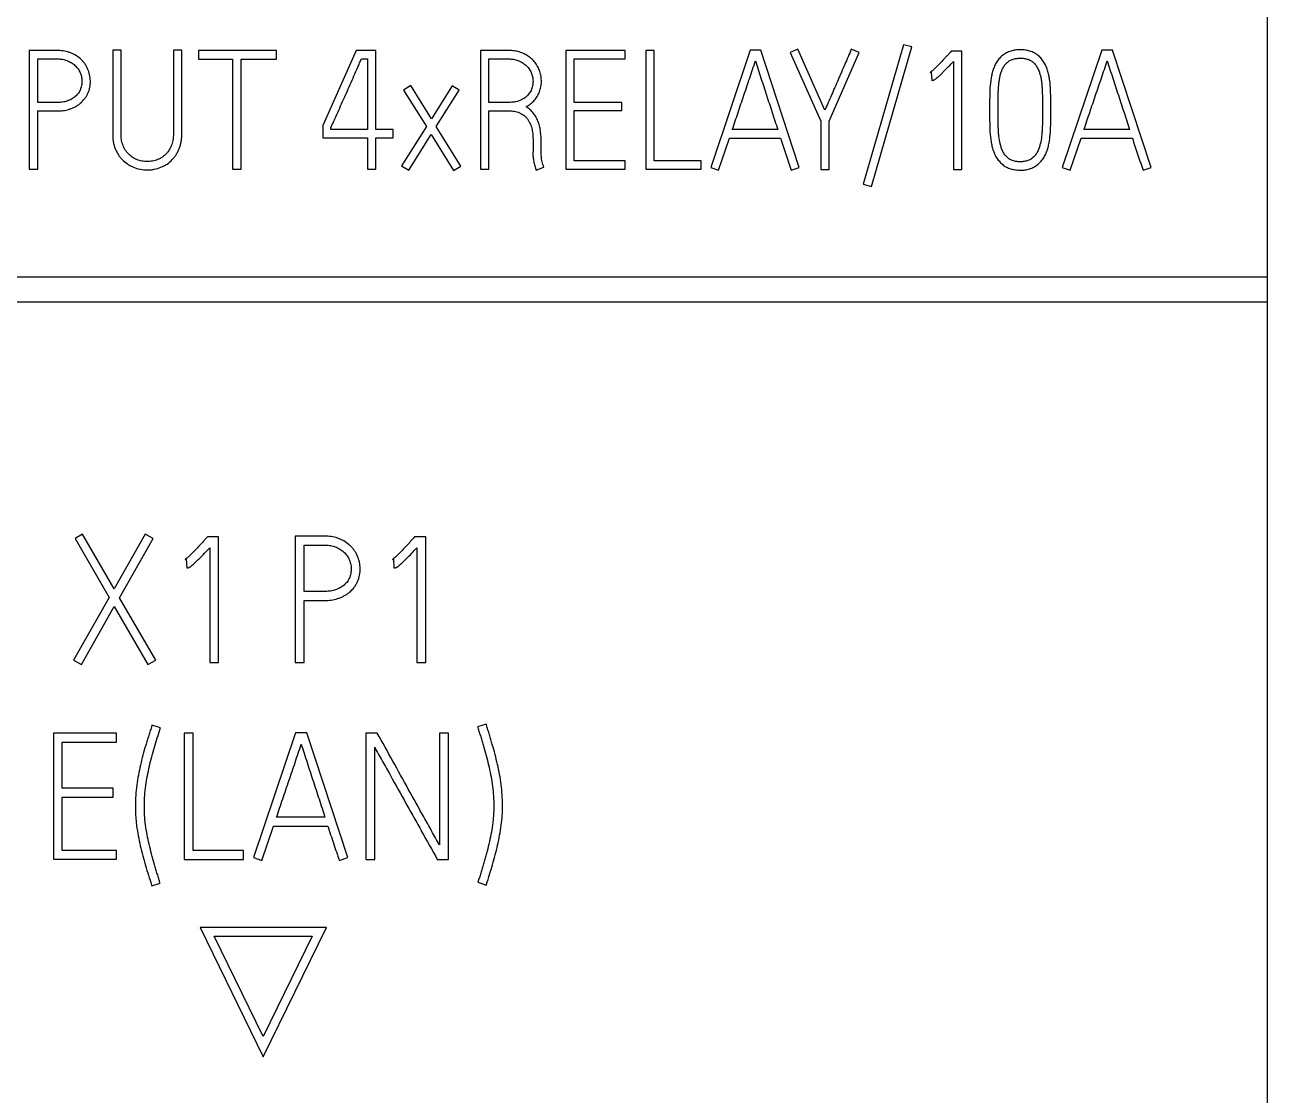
# Model space of a CAD drawing. Extents: x 0 to 420, y 0 to 297.
# Drawn here: x 151.04 to 167.75, y 156.13 to 170.53 of the extents above; entities that cross this region are included whole.
import ezdxf

# ---------------------------------------------------------------- set-up
doc = ezdxf.new("R2010")
doc.units = 0
doc.header["$LTSCALE"] = 23.1
doc.layers.add('10000_FRONT', color=7, linetype='CONTINUOUS')
doc.layers.add('10500_FRONT_LABELING', color=7, linetype='CONTINUOUS')

msp = doc.modelspace()

# ---------------------------------------------------------------- linework, layer by layer
at = {"layer": '10000_FRONT', "color": 7, "linetype": 'CONTINUOUS'}
for p, q in [((167.748, 234.284), (167.748, 144.284)), ((102.948, 167.136), (167.748, 167.136)), ((102.948, 166.803), (167.748, 166.803)), ((153.398, 158.384), (154.248, 156.641)), ((155.098, 158.384), (153.398, 158.384)), ((154.248, 156.641), (155.098, 158.384)), ((154.248, 156.915), (153.59, 158.266)), ((153.59, 158.266), (154.907, 158.266)), ((154.907, 158.266), (154.248, 156.915))]:
    msp.add_line(p, q, dxfattribs=at)
at = {"layer": '10500_FRONT_LABELING', "color": 7, "linetype": 'CONTINUOUS'}
for p, q in [((162.858, 170.261), (162.317, 168.386)), ((162.968, 170.23), (162.858, 170.261)), ((151.102, 170.184), (151.102, 168.584)), ((151.471, 170.184), (151.102, 170.184)), ((152.223, 170.186), (152.223, 169.059)), ((152.336, 170.186), (152.223, 170.186)), ((152.336, 169.059), (152.336, 170.186)), ((153.039, 170.186), (153.039, 169.059)), ((153.153, 170.186), (153.039, 170.186)), ((153.153, 169.059), (153.153, 170.186)), ((153.379, 170.182), (153.379, 170.068)), ((154.424, 170.182), (153.379, 170.182)), ((154.424, 170.068), (154.424, 170.182)), ((155.497, 170.184), (155.048, 169.172)), ((155.761, 170.184), (155.497, 170.184)), ((155.57, 170.073), (155.648, 170.073)), ((155.648, 170.073), (155.648, 169.119)), ((155.761, 169.119), (155.761, 170.184)), ((157.168, 170.184), (157.168, 168.584)), ((157.536, 170.184), (157.168, 170.184)), ((158.317, 170.184), (158.317, 168.588)), ((159.114, 170.184), (158.317, 170.184)), ((159.114, 170.071), (159.114, 170.184)), ((159.391, 170.182), (159.391, 168.584)), ((159.504, 170.182), (159.391, 170.182)), ((159.504, 168.697), (159.504, 170.182)), ((160.796, 170.186), (160.266, 168.608)), ((160.938, 170.186), (160.796, 170.186)), ((161.455, 168.608), (160.938, 170.186)), ((161.436, 170.202), (161.333, 170.155)), ((161.333, 170.155), (161.746, 169.23)), ((161.801, 169.38), (161.436, 170.202)), ((161.859, 169.23), (162.261, 170.155)), ((162.261, 170.155), (162.156, 170.199)), ((162.426, 168.355), (162.968, 170.23)), ((163.501, 170.175), (163.485, 170.157)), ((163.641, 170.175), (163.501, 170.175)), ((163.641, 168.582), (163.641, 170.175)), ((165.526, 170.186), (164.993, 168.608)), ((165.669, 170.186), (165.526, 170.186)), ((166.188, 168.608), (165.669, 170.186)), ((151.215, 169.483), (151.215, 170.071)), ((151.215, 170.071), (151.471, 170.071)), ((153.379, 170.068), (153.836, 170.068)), ((153.836, 170.068), (153.836, 168.584)), ((153.949, 168.584), (153.949, 170.068)), ((153.949, 170.068), (154.424, 170.068)), ((157.281, 169.485), (157.281, 170.071)), ((157.281, 170.071), (157.536, 170.071)), ((158.428, 169.485), (158.428, 170.071)), ((158.428, 170.071), (159.114, 170.071)), ((163.53, 170.037), (163.53, 168.582)), ((163.218, 169.889), (163.231, 169.893)), ((163.231, 169.893), (163.238, 169.78)), ((156.231, 169.711), (156.136, 169.651)), ((156.136, 169.651), (156.442, 169.161)), ((156.509, 169.265), (156.231, 169.711)), ((156.788, 169.707), (156.509, 169.265)), ((156.573, 169.161), (156.881, 169.647)), ((156.881, 169.647), (156.788, 169.707)), ((151.471, 169.483), (151.215, 169.483)), ((157.554, 169.485), (157.281, 169.485)), ((159.072, 169.485), (158.428, 169.485)), ((159.072, 169.374), (159.072, 169.485)), ((151.215, 168.584), (151.215, 169.369)), ((151.215, 169.369), (151.471, 169.369)), ((157.281, 168.584), (157.281, 169.372)), ((157.281, 169.372), (157.549, 169.372)), ((158.428, 168.699), (158.428, 169.374)), ((158.428, 169.374), (159.072, 169.374)), ((164.016, 169.394), (164.016, 169.369)), ((164.13, 169.369), (164.13, 169.394)), ((164.727, 169.394), (164.727, 169.369)), ((164.839, 169.369), (164.839, 169.394)), ((155.048, 169.172), (155.048, 169.008)), ((155.159, 169.119), (155.159, 169.147)), ((155.648, 169.119), (155.159, 169.119)), ((155.996, 169.119), (155.761, 169.119)), ((155.996, 169.008), (155.996, 169.119)), ((156.442, 169.161), (156.109, 168.633)), ((156.904, 168.626), (156.573, 169.161)), ((161.167, 169.119), (160.556, 169.119)), ((161.746, 169.23), (161.746, 168.582)), ((161.859, 168.582), (161.859, 169.23)), ((165.898, 169.119), (165.285, 169.119)), ((155.048, 169.008), (155.648, 169.008)), ((155.648, 169.008), (155.648, 168.584)), ((155.761, 168.584), (155.761, 169.008)), ((155.761, 169.008), (155.996, 169.008)), ((156.205, 168.573), (156.506, 169.054)), ((156.506, 169.054), (156.808, 168.568)), ((157.876, 168.972), (157.876, 168.832)), ((157.987, 168.906), (157.987, 168.95)), ((160.372, 168.573), (160.519, 169.005)), ((160.519, 169.005), (161.204, 169.005)), ((165.1, 168.573), (165.247, 169.005)), ((165.247, 169.005), (165.936, 169.005)), ((157.876, 168.832), (157.873, 168.812)), ((151.102, 168.584), (151.215, 168.584)), ((153.836, 168.584), (153.949, 168.584)), ((155.648, 168.584), (155.761, 168.584)), ((156.109, 168.633), (156.205, 168.573)), ((156.808, 168.568), (156.904, 168.626)), ((157.168, 168.584), (157.281, 168.584)), ((157.918, 168.573), (158.022, 168.613)), ((158.317, 168.588), (159.114, 168.588)), ((159.114, 168.699), (158.428, 168.699)), ((159.114, 168.588), (159.114, 168.699)), ((159.391, 168.584), (160.139, 168.584)), ((160.139, 168.697), (159.504, 168.697)), ((160.139, 168.584), (160.139, 168.697)), ((160.266, 168.608), (160.372, 168.573)), ((161.346, 168.573), (161.455, 168.608)), ((161.746, 168.582), (161.859, 168.582)), ((163.53, 168.582), (163.641, 168.582)), ((164.993, 168.608), (165.1, 168.573)), ((166.079, 168.573), (166.188, 168.608)), ((162.317, 168.386), (162.426, 168.355)), ((151.819, 163.675), (151.717, 163.616)), ((151.717, 163.616), (152.177, 162.821)), ((152.243, 162.939), (151.819, 163.675)), ((152.66, 163.675), (152.243, 162.939)), ((152.314, 162.819), (152.767, 163.616)), ((152.767, 163.616), (152.66, 163.675)), ((153.497, 163.639), (153.481, 163.621)), ((153.646, 163.639), (153.497, 163.639)), ((153.646, 161.946), (153.646, 163.639)), ((154.679, 163.649), (154.679, 161.949)), ((155.07, 163.649), (154.679, 163.649)), ((156.284, 163.639), (156.268, 163.621)), ((156.433, 163.639), (156.284, 163.639)), ((156.433, 161.946), (156.433, 163.639)), ((153.528, 163.493), (153.528, 161.946)), ((154.799, 162.904), (154.799, 163.529)), ((154.799, 163.529), (155.07, 163.529)), ((156.315, 163.493), (156.315, 161.946)), ((153.198, 163.335), (153.212, 163.34)), ((153.212, 163.34), (153.219, 163.22)), ((155.985, 163.335), (155.999, 163.34)), ((155.999, 163.34), (156.006, 163.22)), ((155.07, 162.904), (154.799, 162.904)), ((152.177, 162.821), (151.698, 161.979)), ((152.802, 161.979), (152.314, 162.819)), ((154.799, 161.949), (154.799, 162.783)), ((154.799, 162.783), (155.07, 162.783)), ((151.802, 161.921), (152.245, 162.701)), ((152.245, 162.701), (152.698, 161.921)), ((151.698, 161.979), (151.802, 161.921)), ((152.698, 161.921), (152.802, 161.979)), ((153.528, 161.946), (153.646, 161.946)), ((154.679, 161.949), (154.799, 161.949)), ((156.315, 161.946), (156.433, 161.946)), ((152.751, 161.106), (152.748, 161.097)), ((152.867, 161.071), (152.751, 161.106)), ((152.862, 161.061), (152.867, 161.071)), ((157.246, 161.118), (157.13, 161.083)), ((157.13, 161.083), (157.133, 161.073)), ((157.249, 161.109), (157.246, 161.118)), ((151.426, 160.998), (151.426, 159.303)), ((152.275, 160.998), (151.426, 160.998)), ((152.275, 160.878), (152.275, 160.998)), ((153.186, 160.995), (153.186, 159.298)), ((153.306, 160.995), (153.186, 160.995)), ((153.306, 159.418), (153.306, 160.995)), ((154.683, 161), (154.118, 159.324)), ((154.834, 161), (154.683, 161)), ((155.385, 159.324), (154.834, 161)), ((155.629, 160.998), (155.629, 159.298)), ((155.782, 160.998), (155.629, 160.998)), ((156.617, 160.998), (156.617, 159.494)), ((156.738, 160.998), (156.617, 160.998)), ((156.738, 159.298), (156.738, 160.998)), ((151.545, 160.255), (151.545, 160.878)), ((151.545, 160.878), (152.275, 160.878)), ((155.747, 159.298), (155.747, 160.807)), ((152.23, 160.255), (151.545, 160.255)), ((152.23, 160.137), (152.23, 160.255)), ((151.545, 159.42), (151.545, 160.137)), ((151.545, 160.137), (152.23, 160.137)), ((154.231, 159.286), (154.387, 159.746)), ((154.387, 159.746), (155.118, 159.746)), ((155.078, 159.866), (154.427, 159.866)), ((152.275, 159.42), (151.545, 159.42)), ((152.275, 159.303), (152.275, 159.42)), ((153.983, 159.418), (153.306, 159.418)), ((153.983, 159.298), (153.983, 159.418)), ((151.426, 159.303), (152.275, 159.303)), ((153.186, 159.298), (153.983, 159.298)), ((154.118, 159.324), (154.231, 159.286)), ((155.269, 159.286), (155.385, 159.324)), ((155.629, 159.298), (155.747, 159.298)), ((156.589, 159.298), (156.738, 159.298)), ((152.746, 158.954), (152.748, 158.942)), ((152.748, 158.942), (152.862, 158.98)), ((152.862, 158.98), (152.859, 158.989)), ((157.149, 159.036), (157.133, 158.991)), ((157.133, 158.991), (157.249, 158.954)), ((157.249, 158.954), (157.251, 158.965))]:
    msp.add_line(p, q, dxfattribs=at)
for points, knots in [([(151.471, 169.369), (151.499, 169.369), (151.527, 169.371), (151.583, 169.378), (151.611, 169.384), (151.652, 169.397), (151.666, 169.402), (151.692, 169.412), (151.705, 169.418), (151.729, 169.432), (151.742, 169.439), (151.765, 169.455), (151.777, 169.464), (151.809, 169.491), (151.829, 169.512), (151.855, 169.545), (151.863, 169.557), (151.878, 169.582), (151.884, 169.594), (151.901, 169.633), (151.91, 169.66), (151.921, 169.716), (151.924, 169.745), (151.923, 169.787), (151.922, 169.801), (151.919, 169.83), (151.916, 169.844), (151.907, 169.885), (151.898, 169.912), (151.88, 169.951), (151.874, 169.964), (151.859, 169.988), (151.852, 170), (151.835, 170.023), (151.826, 170.034), (151.807, 170.055), (151.796, 170.065), (151.764, 170.093), (151.741, 170.109), (151.704, 170.13), (151.691, 170.136), (151.665, 170.148), (151.652, 170.153), (151.612, 170.167), (151.584, 170.174), (151.528, 170.182), (151.499, 170.184), (151.471, 170.184)], [0, 0, 0, 0, 0.0625, 0.0625, 0.125, 0.125, 0.15625, 0.15625, 0.1875, 0.1875, 0.21875, 0.21875, 0.25, 0.25, 0.3125, 0.3125, 0.34375, 0.34375, 0.375, 0.375, 0.4375, 0.4375, 0.5, 0.5, 0.53125, 0.53125, 0.5625, 0.5625, 0.625, 0.625, 0.65625, 0.65625, 0.6875, 0.6875, 0.71875, 0.71875, 0.75, 0.75, 0.8125, 0.8125, 0.84375, 0.84375, 0.875, 0.875, 0.9375, 0.9375, 1, 1, 1, 1]), ([(155.159, 169.147), (155.164, 169.157), (155.168, 169.167), (155.177, 169.186), (155.181, 169.195), (155.194, 169.224), (155.203, 169.244), (155.229, 169.301), (155.246, 169.34), (155.28, 169.417), (155.297, 169.456), (155.331, 169.533), (155.349, 169.571), (155.383, 169.648), (155.417, 169.725), (155.451, 169.802), (155.485, 169.88), (155.502, 169.918), (155.528, 169.976), (155.536, 169.996), (155.553, 170.034), (155.562, 170.054), (155.57, 170.073)], [0, 0, 0, 0, 0.03125, 0.03125, 0.0625, 0.0625, 0.125, 0.125, 0.25, 0.25, 0.375, 0.375, 0.5, 0.5, 0.625, 0.75, 0.75, 0.875, 0.875, 0.9375, 0.9375, 1, 1, 1, 1]), ([(157.782, 169.427), (157.803, 169.438), (157.823, 169.45), (157.85, 169.471), (157.859, 169.478), (157.877, 169.493), (157.885, 169.502), (157.908, 169.527), (157.922, 169.546), (157.939, 169.576), (157.944, 169.586), (157.954, 169.607), (157.959, 169.618), (157.971, 169.65), (157.977, 169.672), (157.984, 169.706), (157.986, 169.718), (157.988, 169.741), (157.989, 169.752), (157.989, 169.787), (157.987, 169.81), (157.982, 169.844), (157.98, 169.855), (157.974, 169.878), (157.971, 169.889), (157.96, 169.922), (157.951, 169.943), (157.935, 169.973), (157.929, 169.983), (157.917, 170.003), (157.91, 170.012), (157.889, 170.039), (157.873, 170.056), (157.848, 170.08), (157.839, 170.087), (157.82, 170.101), (157.81, 170.107), (157.781, 170.126), (157.761, 170.136), (157.729, 170.15), (157.718, 170.154), (157.696, 170.162), (157.663, 170.172), (157.629, 170.177), (157.583, 170.183), (157.559, 170.184), (157.536, 170.184)], [0, 0, 0, 0, 0.0625, 0.0625, 0.09375, 0.09375, 0.125, 0.125, 0.1875, 0.1875, 0.21875, 0.21875, 0.25, 0.25, 0.3125, 0.3125, 0.34375, 0.34375, 0.375, 0.375, 0.4375, 0.4375, 0.46875, 0.46875, 0.5, 0.5, 0.5625, 0.5625, 0.59375, 0.59375, 0.625, 0.625, 0.6875, 0.6875, 0.71875, 0.71875, 0.75, 0.75, 0.8125, 0.8125, 0.84375, 0.84375, 0.875, 0.9375, 0.9375, 1, 1, 1, 1]), ([(162.156, 170.199), (162.127, 170.131), (162.097, 170.063), (162.053, 169.96), (162.038, 169.926), (162.016, 169.875), (162.009, 169.858), (161.994, 169.824), (161.987, 169.807), (161.965, 169.755), (161.95, 169.721), (161.919, 169.653), (161.905, 169.619), (161.875, 169.551), (161.86, 169.517), (161.83, 169.449), (161.815, 169.415), (161.801, 169.38)], [0, 0, 0, 0, 0.25, 0.25, 0.375, 0.375, 0.4375, 0.4375, 0.5, 0.5, 0.625, 0.625, 0.75, 0.75, 0.875, 0.875, 1, 1, 1, 1]), ([(163.485, 170.157), (163.475, 170.145), (163.464, 170.134), (163.443, 170.11), (163.432, 170.099), (163.4, 170.064), (163.378, 170.041), (163.334, 169.995), (163.312, 169.972), (163.278, 169.939), (163.267, 169.929), (163.249, 169.913), (163.243, 169.908), (163.231, 169.898), (163.224, 169.893), (163.218, 169.889)], [0, 0, 0, 0, 0.125, 0.125, 0.25, 0.25, 0.5, 0.5, 0.75, 0.75, 0.875, 0.875, 0.9375, 0.9375, 1, 1, 1, 1]), ([(164.839, 169.394), (164.839, 169.436), (164.839, 169.478), (164.838, 169.563), (164.837, 169.605), (164.834, 169.69), (164.831, 169.732), (164.823, 169.795), (164.82, 169.816), (164.812, 169.858), (164.807, 169.878), (164.795, 169.92), (164.788, 169.94), (164.772, 169.98), (164.763, 169.999), (164.746, 170.027), (164.74, 170.036), (164.728, 170.054), (164.721, 170.062), (164.701, 170.087), (164.686, 170.102), (164.661, 170.122), (164.652, 170.129), (164.634, 170.141), (164.625, 170.146), (164.596, 170.161), (164.577, 170.169), (164.545, 170.178), (164.535, 170.181), (164.514, 170.186), (164.503, 170.187), (164.471, 170.191), (164.45, 170.193), (164.407, 170.193), (164.385, 170.191), (164.343, 170.186), (164.322, 170.182), (164.281, 170.169), (164.261, 170.161), (164.223, 170.141), (164.205, 170.129), (164.18, 170.109), (164.172, 170.101), (164.156, 170.086), (164.149, 170.078), (164.135, 170.062), (164.129, 170.053), (164.116, 170.036), (164.11, 170.027), (164.094, 169.999), (164.085, 169.98), (164.069, 169.94), (164.062, 169.92), (164.05, 169.879), (164.045, 169.858), (164.037, 169.816), (164.033, 169.795), (164.025, 169.732), (164.021, 169.69), (164.018, 169.606), (164.017, 169.563), (164.016, 169.479), (164.016, 169.436), (164.016, 169.394)], [0, 0, 0, 0, 0.0625, 0.0625, 0.125, 0.125, 0.1875, 0.1875, 0.21875, 0.21875, 0.25, 0.25, 0.28125, 0.28125, 0.3125, 0.3125, 0.328125, 0.328125, 0.34375, 0.34375, 0.375, 0.375, 0.390625, 0.390625, 0.40625, 0.40625, 0.4375, 0.4375, 0.453125, 0.453125, 0.46875, 0.46875, 0.5, 0.5, 0.53125, 0.53125, 0.5625, 0.5625, 0.59375, 0.59375, 0.625, 0.625, 0.640625, 0.640625, 0.65625, 0.65625, 0.671875, 0.671875, 0.6875, 0.6875, 0.71875, 0.71875, 0.75, 0.75, 0.78125, 0.78125, 0.8125, 0.8125, 0.875, 0.875, 0.9375, 0.9375, 1, 1, 1, 1]), ([(164.13, 169.394), (164.13, 169.429), (164.13, 169.464), (164.131, 169.534), (164.131, 169.569), (164.133, 169.622), (164.133, 169.639), (164.135, 169.674), (164.137, 169.692), (164.14, 169.727), (164.141, 169.744), (164.146, 169.779), (164.148, 169.796), (164.155, 169.831), (164.159, 169.848), (164.168, 169.881), (164.173, 169.898), (164.183, 169.922), (164.187, 169.93), (164.194, 169.946), (164.199, 169.954), (164.213, 169.977), (164.223, 169.991), (164.241, 170.011), (164.247, 170.017), (164.261, 170.029), (164.267, 170.034), (164.282, 170.044), (164.289, 170.049), (164.305, 170.057), (164.313, 170.06), (164.339, 170.069), (164.356, 170.073), (164.391, 170.078), (164.409, 170.079), (164.444, 170.08), (164.462, 170.079), (164.488, 170.075), (164.496, 170.074), (164.514, 170.07), (164.522, 170.067), (164.548, 170.059), (164.564, 170.051), (164.586, 170.037), (164.594, 170.031), (164.607, 170.02), (164.613, 170.013), (164.625, 170), (164.631, 169.993), (164.641, 169.979), (164.646, 169.971), (164.66, 169.949), (164.668, 169.933), (164.679, 169.908), (164.682, 169.9), (164.688, 169.883), (164.69, 169.875), (164.698, 169.849), (164.702, 169.832), (164.709, 169.798), (164.711, 169.78), (164.716, 169.746), (164.717, 169.728), (164.72, 169.693), (164.722, 169.676), (164.724, 169.641), (164.724, 169.623), (164.726, 169.57), (164.726, 169.535), (164.727, 169.464), (164.727, 169.429), (164.727, 169.394)], [0, 0, 0, 0, 0.0625, 0.0625, 0.125, 0.125, 0.15625, 0.15625, 0.1875, 0.1875, 0.21875, 0.21875, 0.25, 0.25, 0.28125, 0.28125, 0.3125, 0.3125, 0.328125, 0.328125, 0.34375, 0.34375, 0.375, 0.375, 0.390625, 0.390625, 0.40625, 0.40625, 0.421875, 0.421875, 0.4375, 0.4375, 0.46875, 0.46875, 0.5, 0.5, 0.53125, 0.53125, 0.546875, 0.546875, 0.5625, 0.5625, 0.59375, 0.59375, 0.609375, 0.609375, 0.625, 0.625, 0.640625, 0.640625, 0.65625, 0.65625, 0.6875, 0.6875, 0.703125, 0.703125, 0.71875, 0.71875, 0.75, 0.75, 0.78125, 0.78125, 0.8125, 0.8125, 0.84375, 0.84375, 0.875, 0.875, 0.9375, 0.9375, 1, 1, 1, 1]), ([(151.471, 170.071), (151.492, 170.071), (151.513, 170.069), (151.554, 170.064), (151.574, 170.059), (151.615, 170.046), (151.634, 170.038), (151.661, 170.023), (151.67, 170.017), (151.688, 170.006), (151.696, 169.999), (151.72, 169.979), (151.735, 169.964), (151.754, 169.94), (151.76, 169.931), (151.772, 169.913), (151.777, 169.904), (151.79, 169.876), (151.797, 169.856), (151.804, 169.825), (151.806, 169.815), (151.809, 169.794), (151.81, 169.784), (151.81, 169.763), (151.81, 169.752), (151.808, 169.731), (151.807, 169.721), (151.8, 169.69), (151.794, 169.67), (151.781, 169.642), (151.776, 169.632), (151.765, 169.614), (151.759, 169.606), (151.746, 169.59), (151.739, 169.582), (151.724, 169.567), (151.716, 169.56), (151.691, 169.541), (151.673, 169.53), (151.645, 169.516), (151.635, 169.512), (151.615, 169.504), (151.605, 169.501), (151.585, 169.495), (151.575, 169.493), (151.555, 169.489), (151.544, 169.487), (151.513, 169.484), (151.492, 169.483), (151.471, 169.483)], [0, 0, 0, 0, 0.0625, 0.0625, 0.125, 0.125, 0.1875, 0.1875, 0.21875, 0.21875, 0.25, 0.25, 0.3125, 0.3125, 0.34375, 0.34375, 0.375, 0.375, 0.4375, 0.4375, 0.46875, 0.46875, 0.5, 0.5, 0.53125, 0.53125, 0.5625, 0.5625, 0.625, 0.625, 0.65625, 0.65625, 0.6875, 0.6875, 0.71875, 0.71875, 0.75, 0.75, 0.8125, 0.8125, 0.84375, 0.84375, 0.875, 0.875, 0.90625, 0.90625, 0.9375, 0.9375, 1, 1, 1, 1]), ([(157.536, 170.071), (157.557, 170.071), (157.577, 170.069), (157.618, 170.064), (157.638, 170.06), (157.678, 170.047), (157.697, 170.039), (157.733, 170.02), (157.75, 170.009), (157.774, 169.99), (157.782, 169.983), (157.797, 169.968), (157.811, 169.953), (157.823, 169.937), (157.835, 169.92), (157.84, 169.91), (157.854, 169.883), (157.861, 169.863), (157.869, 169.833), (157.871, 169.823), (157.874, 169.803), (157.875, 169.792), (157.876, 169.772), (157.876, 169.762), (157.875, 169.741), (157.873, 169.731), (157.868, 169.7), (157.863, 169.68), (157.852, 169.651), (157.847, 169.642), (157.837, 169.624), (157.832, 169.615), (157.814, 169.59), (157.8, 169.575), (157.769, 169.547), (157.752, 169.536), (157.724, 169.521), (157.715, 169.517), (157.696, 169.509), (157.686, 169.505), (157.657, 169.496), (157.637, 169.491), (157.595, 169.486), (157.575, 169.485), (157.554, 169.485)], [0, 0, 0, 0, 0.0625, 0.0625, 0.125, 0.125, 0.1875, 0.1875, 0.25, 0.25, 0.28125, 0.28125, 0.3125, 0.34375, 0.34375, 0.375, 0.375, 0.4375, 0.4375, 0.46875, 0.46875, 0.5, 0.5, 0.53125, 0.53125, 0.5625, 0.5625, 0.625, 0.625, 0.65625, 0.65625, 0.6875, 0.6875, 0.75, 0.75, 0.8125, 0.8125, 0.84375, 0.84375, 0.875, 0.875, 0.9375, 0.9375, 1, 1, 1, 1]), ([(160.556, 169.119), (160.582, 169.196), (160.608, 169.273), (160.66, 169.427), (160.685, 169.504), (160.738, 169.658), (160.764, 169.735), (160.803, 169.851), (160.816, 169.89), (160.842, 169.967), (160.854, 170.005), (160.867, 170.044)], [0, 0, 0, 0, 0.25, 0.25, 0.5, 0.5, 0.75, 0.75, 0.875, 0.875, 1, 1, 1, 1]), ([(160.867, 170.044), (160.88, 170.006), (160.892, 169.967), (160.917, 169.89), (160.929, 169.851), (160.966, 169.735), (160.991, 169.658), (161.041, 169.504), (161.067, 169.427), (161.117, 169.273), (161.142, 169.196), (161.167, 169.119)], [0, 0, 0, 0, 0.125, 0.125, 0.25, 0.25, 0.5, 0.5, 0.75, 0.75, 1, 1, 1, 1]), ([(163.238, 169.78), (163.242, 169.78), (163.246, 169.781), (163.254, 169.782), (163.258, 169.783), (163.266, 169.786), (163.27, 169.788), (163.277, 169.792), (163.28, 169.794), (163.29, 169.801), (163.297, 169.806), (163.31, 169.817), (163.316, 169.822), (163.334, 169.838), (163.346, 169.849), (163.37, 169.872), (163.382, 169.883), (163.417, 169.918), (163.44, 169.942), (163.485, 169.989), (163.507, 170.013), (163.53, 170.037)], [0, 0, 0, 0, 0.03125, 0.03125, 0.0625, 0.0625, 0.09375, 0.09375, 0.125, 0.125, 0.1875, 0.1875, 0.25, 0.25, 0.375, 0.375, 0.5, 0.5, 0.75, 0.75, 1, 1, 1, 1]), ([(165.285, 169.119), (165.311, 169.196), (165.337, 169.273), (165.389, 169.427), (165.415, 169.504), (165.467, 169.658), (165.494, 169.735), (165.533, 169.851), (165.546, 169.89), (165.572, 169.967), (165.584, 170.005), (165.597, 170.044)], [0, 0, 0, 0, 0.25, 0.25, 0.5, 0.5, 0.75, 0.75, 0.875, 0.875, 1, 1, 1, 1]), ([(165.597, 170.044), (165.61, 170.006), (165.622, 169.967), (165.647, 169.89), (165.659, 169.851), (165.697, 169.735), (165.722, 169.658), (165.773, 169.504), (165.798, 169.427), (165.849, 169.273), (165.874, 169.196), (165.898, 169.119)], [0, 0, 0, 0, 0.125, 0.125, 0.25, 0.25, 0.5, 0.5, 0.75, 0.75, 1, 1, 1, 1]), ([(157.987, 168.95), (157.987, 168.995), (157.984, 169.041), (157.976, 169.108), (157.972, 169.131), (157.963, 169.175), (157.956, 169.197), (157.945, 169.228), (157.94, 169.239), (157.931, 169.26), (157.926, 169.27), (157.909, 169.299), (157.897, 169.318), (157.876, 169.345), (157.869, 169.354), (157.853, 169.371), (157.845, 169.379), (157.82, 169.402), (157.802, 169.416), (157.782, 169.427)], [0, 0, 0, 0, 0.25, 0.25, 0.375, 0.375, 0.5, 0.5, 0.5625, 0.5625, 0.625, 0.625, 0.75, 0.75, 0.8125, 0.8125, 0.875, 0.875, 1, 1, 1, 1]), ([(157.549, 169.372), (157.574, 169.372), (157.598, 169.37), (157.634, 169.364), (157.646, 169.361), (157.67, 169.354), (157.682, 169.35), (157.716, 169.335), (157.737, 169.323), (157.766, 169.3), (157.775, 169.291), (157.792, 169.274), (157.8, 169.264), (157.814, 169.244), (157.82, 169.233), (157.832, 169.212), (157.837, 169.201), (157.846, 169.178), (157.85, 169.166), (157.857, 169.143), (157.86, 169.131), (157.867, 169.095), (157.871, 169.07), (157.875, 169.021), (157.876, 168.997), (157.876, 168.972)], [0, 0, 0, 0, 0.125, 0.125, 0.1875, 0.1875, 0.25, 0.25, 0.375, 0.375, 0.4375, 0.4375, 0.5, 0.5, 0.5625, 0.5625, 0.625, 0.625, 0.6875, 0.6875, 0.75, 0.75, 0.875, 0.875, 1, 1, 1, 1]), ([(164.016, 169.369), (164.016, 169.327), (164.016, 169.285), (164.017, 169.201), (164.018, 169.159), (164.021, 169.075), (164.025, 169.033), (164.033, 168.97), (164.037, 168.949), (164.045, 168.908), (164.05, 168.887), (164.062, 168.846), (164.069, 168.826), (164.085, 168.786), (164.094, 168.767), (164.11, 168.739), (164.116, 168.73), (164.129, 168.713), (164.136, 168.705), (164.15, 168.689), (164.157, 168.681), (164.172, 168.666), (164.18, 168.659), (164.196, 168.645), (164.205, 168.638), (164.222, 168.626), (164.232, 168.62), (164.26, 168.605), (164.279, 168.597), (164.321, 168.584), (164.341, 168.58), (164.384, 168.574), (164.405, 168.573), (164.437, 168.573), (164.448, 168.573), (164.469, 168.574), (164.48, 168.575), (164.511, 168.579), (164.532, 168.583), (164.563, 168.593), (164.573, 168.596), (164.593, 168.604), (164.602, 168.609), (164.631, 168.624), (164.648, 168.636), (164.673, 168.657), (164.681, 168.664), (164.696, 168.679), (164.703, 168.687), (164.724, 168.711), (164.737, 168.729), (164.759, 168.766), (164.768, 168.785), (164.785, 168.824), (164.792, 168.844), (164.801, 168.874), (164.804, 168.885), (164.809, 168.905), (164.811, 168.916), (164.818, 168.947), (164.821, 168.968), (164.83, 169.031), (164.834, 169.073), (164.837, 169.158), (164.838, 169.2), (164.839, 169.285), (164.839, 169.327), (164.839, 169.369)], [0, 0, 0, 0, 0.0625, 0.0625, 0.125, 0.125, 0.1875, 0.1875, 0.21875, 0.21875, 0.25, 0.25, 0.28125, 0.28125, 0.3125, 0.3125, 0.328125, 0.328125, 0.34375, 0.34375, 0.359375, 0.359375, 0.375, 0.375, 0.390625, 0.390625, 0.40625, 0.40625, 0.4375, 0.4375, 0.46875, 0.46875, 0.5, 0.5, 0.515625, 0.515625, 0.53125, 0.53125, 0.5625, 0.5625, 0.578125, 0.578125, 0.59375, 0.59375, 0.625, 0.625, 0.640625, 0.640625, 0.65625, 0.65625, 0.6875, 0.6875, 0.71875, 0.71875, 0.75, 0.75, 0.765625, 0.765625, 0.78125, 0.78125, 0.8125, 0.8125, 0.875, 0.875, 0.9375, 0.9375, 1, 1, 1, 1]), ([(164.727, 169.369), (164.727, 169.334), (164.727, 169.299), (164.726, 169.229), (164.726, 169.194), (164.724, 169.141), (164.723, 169.124), (164.721, 169.089), (164.72, 169.071), (164.715, 169.019), (164.71, 168.984), (164.699, 168.933), (164.695, 168.916), (164.685, 168.882), (164.68, 168.865), (164.67, 168.841), (164.666, 168.833), (164.658, 168.817), (164.654, 168.809), (164.645, 168.795), (164.64, 168.787), (164.63, 168.773), (164.624, 168.766), (164.612, 168.753), (164.606, 168.747), (164.593, 168.735), (164.586, 168.73), (164.571, 168.72), (164.564, 168.716), (164.548, 168.708), (164.54, 168.704), (164.515, 168.696), (164.498, 168.692), (164.471, 168.688), (164.463, 168.687), (164.445, 168.686), (164.436, 168.686), (164.41, 168.686), (164.384, 168.687), (164.358, 168.692), (164.341, 168.696), (164.332, 168.699), (164.307, 168.707), (164.291, 168.715), (164.269, 168.73), (164.262, 168.735), (164.249, 168.747), (164.243, 168.753), (164.231, 168.766), (164.225, 168.773), (164.215, 168.787), (164.21, 168.795), (164.197, 168.817), (164.189, 168.833), (164.179, 168.858), (164.176, 168.866), (164.171, 168.883), (164.168, 168.891), (164.161, 168.917), (164.157, 168.934), (164.147, 168.985), (164.142, 169.02), (164.137, 169.072), (164.136, 169.089), (164.134, 169.124), (164.133, 169.142), (164.131, 169.194), (164.131, 169.229), (164.13, 169.299), (164.13, 169.334), (164.13, 169.369)], [0, 0, 0, 0, 0.0625, 0.0625, 0.125, 0.125, 0.15625, 0.15625, 0.1875, 0.1875, 0.25, 0.25, 0.28125, 0.28125, 0.3125, 0.3125, 0.328125, 0.328125, 0.34375, 0.34375, 0.359375, 0.359375, 0.375, 0.375, 0.390625, 0.390625, 0.40625, 0.40625, 0.421875, 0.421875, 0.4375, 0.4375, 0.46875, 0.46875, 0.484375, 0.484375, 0.5, 0.5, 0.53125, 0.546875, 0.546875, 0.5625, 0.5625, 0.59375, 0.59375, 0.609375, 0.609375, 0.625, 0.625, 0.640625, 0.640625, 0.65625, 0.65625, 0.6875, 0.6875, 0.703125, 0.703125, 0.71875, 0.71875, 0.75, 0.75, 0.8125, 0.8125, 0.84375, 0.84375, 0.875, 0.875, 0.9375, 0.9375, 1, 1, 1, 1]), ([(152.223, 169.059), (152.223, 169.027), (152.225, 168.996), (152.232, 168.95), (152.235, 168.935), (152.241, 168.912), (152.243, 168.904), (152.247, 168.889), (152.25, 168.882), (152.263, 168.845), (152.277, 168.817), (152.301, 168.778), (152.31, 168.765), (152.329, 168.74), (152.34, 168.728), (152.372, 168.694), (152.396, 168.674), (152.435, 168.647), (152.448, 168.639), (152.476, 168.624), (152.49, 168.618), (152.534, 168.6), (152.564, 168.591), (152.626, 168.578), (152.657, 168.575), (152.703, 168.575), (152.719, 168.576), (152.75, 168.579), (152.766, 168.581), (152.812, 168.59), (152.842, 168.599), (152.885, 168.617), (152.9, 168.623), (152.927, 168.638), (152.941, 168.646), (152.979, 168.673), (153.003, 168.693), (153.03, 168.721), (153.036, 168.727), (153.046, 168.739), (153.051, 168.745), (153.065, 168.764), (153.074, 168.777), (153.09, 168.803), (153.098, 168.817), (153.111, 168.845), (153.118, 168.86), (153.128, 168.889), (153.133, 168.904), (153.14, 168.934), (153.144, 168.949), (153.148, 168.98), (153.15, 168.996), (153.152, 169.027), (153.153, 169.043), (153.153, 169.059)], [0, 0, 0, 0, 0.0625, 0.0625, 0.09375, 0.09375, 0.109375, 0.109375, 0.125, 0.125, 0.1875, 0.1875, 0.21875, 0.21875, 0.25, 0.25, 0.3125, 0.3125, 0.34375, 0.34375, 0.375, 0.375, 0.4375, 0.4375, 0.5, 0.5, 0.53125, 0.53125, 0.5625, 0.5625, 0.625, 0.625, 0.65625, 0.65625, 0.6875, 0.6875, 0.75, 0.75, 0.765625, 0.765625, 0.78125, 0.78125, 0.8125, 0.8125, 0.84375, 0.84375, 0.875, 0.875, 0.90625, 0.90625, 0.9375, 0.9375, 0.96875, 0.96875, 1, 1, 1, 1]), ([(153.039, 169.059), (153.039, 169.035), (153.038, 169.011), (153.031, 168.964), (153.026, 168.941), (153.014, 168.907), (153.01, 168.896), (153, 168.875), (152.994, 168.864), (152.982, 168.843), (152.976, 168.833), (152.961, 168.814), (152.954, 168.805), (152.929, 168.778), (152.911, 168.763), (152.882, 168.743), (152.871, 168.736), (152.85, 168.725), (152.839, 168.72), (152.806, 168.707), (152.783, 168.7), (152.736, 168.69), (152.712, 168.688), (152.676, 168.688), (152.664, 168.689), (152.641, 168.691), (152.629, 168.693), (152.593, 168.7), (152.57, 168.706), (152.537, 168.72), (152.526, 168.725), (152.505, 168.736), (152.495, 168.742), (152.465, 168.762), (152.447, 168.778), (152.423, 168.804), (152.415, 168.813), (152.401, 168.832), (152.394, 168.842), (152.382, 168.863), (152.376, 168.873), (152.366, 168.895), (152.362, 168.906), (152.35, 168.94), (152.344, 168.963), (152.339, 168.999), (152.338, 169.011), (152.336, 169.035), (152.336, 169.047), (152.336, 169.059)], [0, 0, 0, 0, 0.0625, 0.0625, 0.125, 0.125, 0.15625, 0.15625, 0.1875, 0.1875, 0.21875, 0.21875, 0.25, 0.25, 0.3125, 0.3125, 0.34375, 0.34375, 0.375, 0.375, 0.4375, 0.4375, 0.5, 0.5, 0.53125, 0.53125, 0.5625, 0.5625, 0.625, 0.625, 0.65625, 0.65625, 0.6875, 0.6875, 0.75, 0.75, 0.78125, 0.78125, 0.8125, 0.8125, 0.84375, 0.84375, 0.875, 0.875, 0.9375, 0.9375, 0.96875, 0.96875, 1, 1, 1, 1]), ([(158.022, 168.613), (158.013, 168.636), (158.005, 168.659), (157.996, 168.696), (157.994, 168.708), (157.99, 168.732), (157.989, 168.745), (157.987, 168.769), (157.986, 168.782), (157.985, 168.807), (157.984, 168.819), (157.984, 168.837), (157.984, 168.844), (157.984, 168.856), (157.984, 168.862), (157.984, 168.875), (157.985, 168.881), (157.985, 168.893), (157.986, 168.899), (157.987, 168.906)], [0, 0, 0, 0, 0.25, 0.25, 0.375, 0.375, 0.5, 0.5, 0.625, 0.625, 0.75, 0.75, 0.8125, 0.8125, 0.875, 0.875, 0.9375, 0.9375, 1, 1, 1, 1]), ([(161.204, 169.005), (161.216, 168.969), (161.227, 168.933), (161.25, 168.861), (161.262, 168.825), (161.286, 168.753), (161.298, 168.717), (161.317, 168.663), (161.323, 168.645), (161.335, 168.609), (161.341, 168.591), (161.346, 168.573)], [0, 0, 0, 0, 0.25, 0.25, 0.5, 0.5, 0.75, 0.75, 0.875, 0.875, 1, 1, 1, 1]), ([(165.936, 169.005), (165.947, 168.969), (165.959, 168.933), (165.982, 168.861), (165.994, 168.825), (166.018, 168.753), (166.03, 168.717), (166.049, 168.663), (166.056, 168.645), (166.068, 168.609), (166.073, 168.591), (166.079, 168.573)], [0, 0, 0, 0, 0.25, 0.25, 0.5, 0.5, 0.75, 0.75, 0.875, 0.875, 1, 1, 1, 1]), ([(157.873, 168.812), (157.873, 168.792), (157.875, 168.772), (157.879, 168.731), (157.882, 168.711), (157.889, 168.67), (157.894, 168.651), (157.905, 168.611), (157.911, 168.592), (157.918, 168.573)], [0, 0, 0, 0, 0.25, 0.25, 0.5, 0.5, 0.75, 0.75, 1, 1, 1, 1]), ([(153.481, 163.621), (153.47, 163.608), (153.459, 163.596), (153.436, 163.571), (153.425, 163.558), (153.391, 163.521), (153.368, 163.497), (153.321, 163.448), (153.298, 163.424), (153.262, 163.389), (153.25, 163.378), (153.231, 163.361), (153.225, 163.356), (153.212, 163.345), (153.205, 163.34), (153.198, 163.335)], [0, 0, 0, 0, 0.125, 0.125, 0.25, 0.25, 0.5, 0.5, 0.75, 0.75, 0.875, 0.875, 0.9375, 0.9375, 1, 1, 1, 1]), ([(155.07, 162.783), (155.101, 162.783), (155.131, 162.785), (155.19, 162.793), (155.22, 162.799), (155.263, 162.813), (155.277, 162.818), (155.305, 162.829), (155.319, 162.836), (155.345, 162.85), (155.358, 162.858), (155.383, 162.875), (155.395, 162.884), (155.43, 162.913), (155.451, 162.935), (155.479, 162.971), (155.487, 162.983), (155.503, 163.009), (155.51, 163.023), (155.528, 163.064), (155.537, 163.093), (155.549, 163.152), (155.552, 163.182), (155.551, 163.227), (155.55, 163.242), (155.546, 163.273), (155.544, 163.287), (155.534, 163.331), (155.524, 163.36), (155.506, 163.402), (155.499, 163.415), (155.483, 163.441), (155.467, 163.466), (155.448, 163.489), (155.427, 163.511), (155.416, 163.522), (155.382, 163.552), (155.358, 163.569), (155.318, 163.591), (155.305, 163.598), (155.277, 163.611), (155.263, 163.616), (155.22, 163.631), (155.191, 163.638), (155.131, 163.647), (155.101, 163.649), (155.07, 163.649)], [0, 0, 0, 0, 0.0625, 0.0625, 0.125, 0.125, 0.15625, 0.15625, 0.1875, 0.1875, 0.21875, 0.21875, 0.25, 0.25, 0.3125, 0.3125, 0.34375, 0.34375, 0.375, 0.375, 0.4375, 0.4375, 0.5, 0.5, 0.53125, 0.53125, 0.5625, 0.5625, 0.625, 0.625, 0.65625, 0.65625, 0.6875, 0.71875, 0.71875, 0.75, 0.75, 0.8125, 0.8125, 0.84375, 0.84375, 0.875, 0.875, 0.9375, 0.9375, 1, 1, 1, 1]), ([(156.268, 163.621), (156.257, 163.608), (156.245, 163.596), (156.223, 163.571), (156.212, 163.558), (156.177, 163.521), (156.155, 163.497), (156.108, 163.448), (156.085, 163.424), (156.049, 163.389), (156.037, 163.378), (156.018, 163.361), (156.012, 163.356), (155.999, 163.345), (155.992, 163.34), (155.985, 163.335)], [0, 0, 0, 0, 0.125, 0.125, 0.25, 0.25, 0.5, 0.5, 0.75, 0.75, 0.875, 0.875, 0.9375, 0.9375, 1, 1, 1, 1]), ([(153.219, 163.22), (153.224, 163.22), (153.228, 163.22), (153.237, 163.222), (153.241, 163.223), (153.249, 163.226), (153.253, 163.228), (153.261, 163.233), (153.264, 163.235), (153.275, 163.242), (153.282, 163.248), (153.295, 163.259), (153.302, 163.264), (153.322, 163.282), (153.334, 163.293), (153.359, 163.318), (153.372, 163.33), (153.409, 163.367), (153.433, 163.392), (153.481, 163.442), (153.504, 163.468), (153.528, 163.493)], [0, 0, 0, 0, 0.03125, 0.03125, 0.0625, 0.0625, 0.09375, 0.09375, 0.125, 0.125, 0.1875, 0.1875, 0.25, 0.25, 0.375, 0.375, 0.5, 0.5, 0.75, 0.75, 1, 1, 1, 1]), ([(155.07, 163.529), (155.093, 163.529), (155.115, 163.527), (155.159, 163.521), (155.181, 163.517), (155.223, 163.503), (155.244, 163.494), (155.273, 163.478), (155.282, 163.472), (155.301, 163.459), (155.31, 163.453), (155.336, 163.431), (155.351, 163.415), (155.372, 163.389), (155.378, 163.38), (155.39, 163.361), (155.396, 163.351), (155.41, 163.321), (155.417, 163.3), (155.425, 163.268), (155.427, 163.257), (155.43, 163.235), (155.431, 163.224), (155.431, 163.202), (155.431, 163.19), (155.429, 163.168), (155.427, 163.157), (155.42, 163.124), (155.414, 163.103), (155.4, 163.073), (155.395, 163.063), (155.383, 163.044), (155.377, 163.035), (155.363, 163.018), (155.355, 163.009), (155.339, 162.994), (155.331, 162.986), (155.304, 162.966), (155.285, 162.954), (155.255, 162.939), (155.245, 162.935), (155.224, 162.927), (155.214, 162.923), (155.192, 162.917), (155.181, 162.915), (155.159, 162.91), (155.148, 162.909), (155.115, 162.905), (155.093, 162.904), (155.07, 162.904)], [0, 0, 0, 0, 0.0625, 0.0625, 0.125, 0.125, 0.1875, 0.1875, 0.21875, 0.21875, 0.25, 0.25, 0.3125, 0.3125, 0.34375, 0.34375, 0.375, 0.375, 0.4375, 0.4375, 0.46875, 0.46875, 0.5, 0.5, 0.53125, 0.53125, 0.5625, 0.5625, 0.625, 0.625, 0.65625, 0.65625, 0.6875, 0.6875, 0.71875, 0.71875, 0.75, 0.75, 0.8125, 0.8125, 0.84375, 0.84375, 0.875, 0.875, 0.90625, 0.90625, 0.9375, 0.9375, 1, 1, 1, 1]), ([(156.006, 163.22), (156.011, 163.22), (156.015, 163.22), (156.024, 163.222), (156.028, 163.223), (156.036, 163.226), (156.04, 163.228), (156.048, 163.233), (156.051, 163.235), (156.062, 163.242), (156.069, 163.248), (156.082, 163.259), (156.089, 163.264), (156.109, 163.282), (156.121, 163.293), (156.146, 163.318), (156.159, 163.33), (156.196, 163.367), (156.22, 163.392), (156.268, 163.442), (156.291, 163.468), (156.315, 163.493)], [0, 0, 0, 0, 0.03125, 0.03125, 0.0625, 0.0625, 0.09375, 0.09375, 0.125, 0.125, 0.1875, 0.1875, 0.25, 0.25, 0.375, 0.375, 0.5, 0.5, 0.75, 0.75, 1, 1, 1, 1]), ([(152.748, 161.097), (152.743, 161.075), (152.736, 161.053), (152.725, 161.02), (152.721, 161.009), (152.714, 160.987), (152.711, 160.977), (152.701, 160.944), (152.694, 160.922), (152.681, 160.878), (152.674, 160.856), (152.654, 160.79), (152.642, 160.746), (152.618, 160.658), (152.607, 160.613), (152.587, 160.524), (152.578, 160.479), (152.561, 160.389), (152.554, 160.344), (152.542, 160.253), (152.537, 160.208), (152.53, 160.117), (152.529, 160.072), (152.528, 159.981), (152.529, 159.935), (152.533, 159.867), (152.535, 159.844), (152.54, 159.798), (152.542, 159.775), (152.551, 159.707), (152.559, 159.661), (152.575, 159.571), (152.585, 159.526), (152.605, 159.437), (152.616, 159.393), (152.639, 159.304), (152.652, 159.26), (152.678, 159.172), (152.691, 159.129), (152.718, 159.041), (152.732, 158.997), (152.746, 158.954)], [0, 0, 0, 0, 0.03125, 0.03125, 0.046875, 0.046875, 0.0625, 0.0625, 0.09375, 0.09375, 0.125, 0.125, 0.1875, 0.1875, 0.25, 0.25, 0.3125, 0.3125, 0.375, 0.375, 0.4375, 0.4375, 0.5, 0.5, 0.5625, 0.5625, 0.59375, 0.59375, 0.625, 0.625, 0.6875, 0.6875, 0.75, 0.75, 0.8125, 0.8125, 0.875, 0.875, 0.9375, 0.9375, 1, 1, 1, 1]), ([(152.859, 158.989), (152.854, 159.01), (152.847, 159.032), (152.836, 159.063), (152.833, 159.074), (152.826, 159.095), (152.822, 159.105), (152.813, 159.137), (152.807, 159.159), (152.794, 159.201), (152.788, 159.223), (152.769, 159.286), (152.757, 159.329), (152.735, 159.415), (152.724, 159.458), (152.703, 159.545), (152.694, 159.588), (152.678, 159.675), (152.671, 159.719), (152.659, 159.807), (152.655, 159.851), (152.65, 159.939), (152.649, 159.983), (152.649, 160.071), (152.651, 160.116), (152.657, 160.204), (152.662, 160.249), (152.674, 160.336), (152.682, 160.38), (152.698, 160.466), (152.707, 160.509), (152.727, 160.595), (152.737, 160.638), (152.76, 160.723), (152.772, 160.766), (152.798, 160.85), (152.811, 160.892), (152.836, 160.977), (152.849, 161.019), (152.862, 161.061)], [0, 0, 0, 0, 0.03125, 0.03125, 0.046875, 0.046875, 0.0625, 0.0625, 0.09375, 0.09375, 0.125, 0.125, 0.1875, 0.1875, 0.25, 0.25, 0.3125, 0.3125, 0.375, 0.375, 0.4375, 0.4375, 0.5, 0.5, 0.5625, 0.5625, 0.625, 0.625, 0.6875, 0.6875, 0.75, 0.75, 0.8125, 0.8125, 0.875, 0.875, 0.9375, 0.9375, 1, 1, 1, 1]), ([(157.133, 161.073), (157.138, 161.052), (157.145, 161.031), (157.156, 161), (157.159, 160.99), (157.166, 160.969), (157.169, 160.959), (157.179, 160.928), (157.185, 160.907), (157.197, 160.865), (157.204, 160.844), (157.222, 160.781), (157.234, 160.739), (157.257, 160.655), (157.267, 160.613), (157.288, 160.528), (157.297, 160.485), (157.314, 160.4), (157.321, 160.357), (157.333, 160.271), (157.338, 160.228), (157.345, 160.141), (157.347, 160.098), (157.348, 160.011), (157.348, 159.968), (157.344, 159.902), (157.343, 159.881), (157.339, 159.837), (157.337, 159.815), (157.329, 159.75), (157.323, 159.707), (157.308, 159.622), (157.299, 159.58), (157.28, 159.495), (157.27, 159.453), (157.254, 159.39), (157.248, 159.369), (157.237, 159.327), (157.231, 159.306), (157.219, 159.265), (157.213, 159.244), (157.2, 159.202), (157.194, 159.181), (157.184, 159.15), (157.181, 159.14), (157.175, 159.119), (157.172, 159.109), (157.163, 159.077), (157.157, 159.057), (157.149, 159.036)], [0, 0, 0, 0, 0.03125, 0.03125, 0.046875, 0.046875, 0.0625, 0.0625, 0.09375, 0.09375, 0.125, 0.125, 0.1875, 0.1875, 0.25, 0.25, 0.3125, 0.3125, 0.375, 0.375, 0.4375, 0.4375, 0.5, 0.5, 0.5625, 0.5625, 0.59375, 0.59375, 0.625, 0.625, 0.6875, 0.6875, 0.75, 0.75, 0.8125, 0.8125, 0.84375, 0.84375, 0.875, 0.875, 0.90625, 0.90625, 0.9375, 0.9375, 0.953125, 0.953125, 0.96875, 0.96875, 1, 1, 1, 1]), ([(157.251, 158.965), (157.265, 159.009), (157.278, 159.052), (157.305, 159.139), (157.319, 159.183), (157.344, 159.27), (157.357, 159.314), (157.38, 159.402), (157.39, 159.446), (157.41, 159.534), (157.419, 159.579), (157.435, 159.668), (157.442, 159.713), (157.454, 159.803), (157.459, 159.848), (157.464, 159.916), (157.465, 159.939), (157.466, 159.985), (157.466, 160.008), (157.466, 160.077), (157.464, 160.123), (157.458, 160.215), (157.453, 160.261), (157.441, 160.351), (157.434, 160.397), (157.418, 160.487), (157.408, 160.532), (157.388, 160.622), (157.377, 160.667), (157.354, 160.756), (157.342, 160.8), (157.322, 160.866), (157.316, 160.888), (157.302, 160.933), (157.296, 160.955), (157.286, 160.988), (157.283, 160.999), (157.276, 161.021), (157.272, 161.032), (157.261, 161.064), (157.254, 161.086), (157.249, 161.109)], [0, 0, 0, 0, 0.0625, 0.0625, 0.125, 0.125, 0.1875, 0.1875, 0.25, 0.25, 0.3125, 0.3125, 0.375, 0.375, 0.4375, 0.4375, 0.46875, 0.46875, 0.5, 0.5, 0.5625, 0.5625, 0.625, 0.625, 0.6875, 0.6875, 0.75, 0.75, 0.8125, 0.8125, 0.875, 0.875, 0.90625, 0.90625, 0.9375, 0.9375, 0.953125, 0.953125, 0.96875, 0.96875, 1, 1, 1, 1]), ([(156.617, 159.494), (156.6, 159.525), (156.583, 159.556), (156.548, 159.619), (156.53, 159.65), (156.478, 159.744), (156.443, 159.807), (156.338, 159.994), (156.269, 160.12), (156.129, 160.371), (156.06, 160.496), (155.921, 160.747), (155.852, 160.872), (155.782, 160.998)], [0, 0, 0, 0, 0.0625, 0.0625, 0.125, 0.125, 0.25, 0.25, 0.5, 0.5, 0.75, 0.75, 1, 1, 1, 1]), ([(154.427, 159.866), (154.455, 159.948), (154.482, 160.03), (154.537, 160.194), (154.565, 160.276), (154.621, 160.44), (154.649, 160.521), (154.69, 160.644), (154.704, 160.685), (154.731, 160.767), (154.745, 160.808), (154.758, 160.849)], [0, 0, 0, 0, 0.25, 0.25, 0.5, 0.5, 0.75, 0.75, 0.875, 0.875, 1, 1, 1, 1]), ([(154.758, 160.849), (154.772, 160.808), (154.785, 160.767), (154.811, 160.685), (154.824, 160.644), (154.864, 160.521), (154.891, 160.439), (154.944, 160.276), (154.971, 160.194), (155.025, 160.03), (155.052, 159.948), (155.078, 159.866)], [0, 0, 0, 0, 0.125, 0.125, 0.25, 0.25, 0.5, 0.5, 0.75, 0.75, 1, 1, 1, 1]), ([(155.747, 160.807), (155.763, 160.775), (155.781, 160.743), (155.816, 160.681), (155.834, 160.649), (155.887, 160.555), (155.922, 160.492), (156.028, 160.304), (156.097, 160.178), (156.185, 160.021), (156.203, 159.989), (156.238, 159.927), (156.256, 159.895), (156.308, 159.801), (156.343, 159.738), (156.449, 159.549), (156.519, 159.424), (156.589, 159.298)], [0, 0, 0, 0, 0.0625, 0.0625, 0.125, 0.125, 0.25, 0.25, 0.5, 0.5, 0.5625, 0.5625, 0.625, 0.625, 0.75, 0.75, 1, 1, 1, 1]), ([(155.118, 159.746), (155.13, 159.707), (155.142, 159.669), (155.167, 159.592), (155.179, 159.554), (155.205, 159.477), (155.218, 159.439), (155.238, 159.382), (155.244, 159.363), (155.257, 159.325), (155.263, 159.305), (155.269, 159.286)], [0, 0, 0, 0, 0.25, 0.25, 0.5, 0.5, 0.75, 0.75, 0.875, 0.875, 1, 1, 1, 1])]:
    msp.add_open_spline(points, degree=3, knots=knots, dxfattribs=at)

doc.saveas('drawing.dxf')
